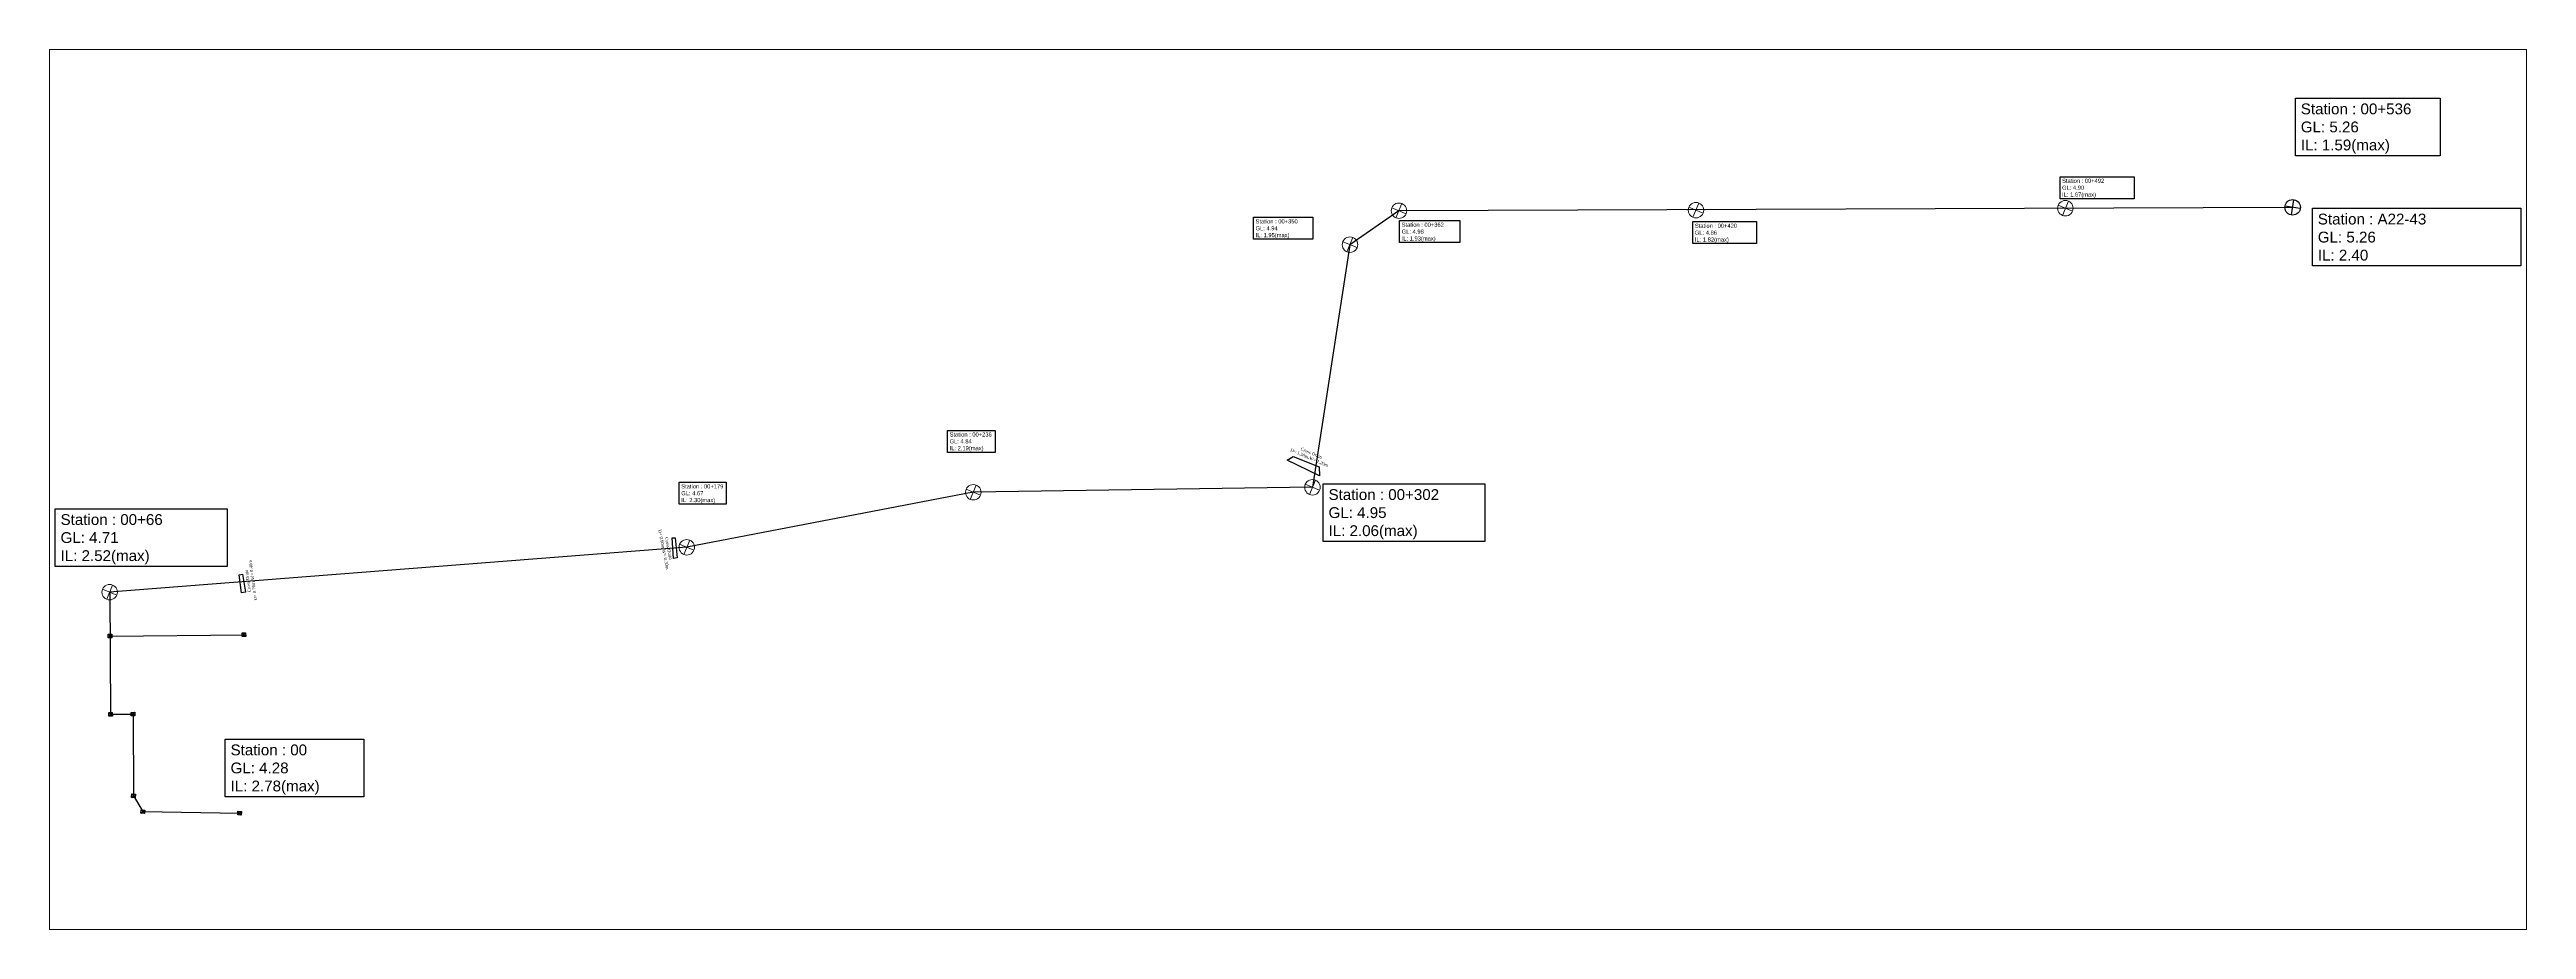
# Paper-space layout 'Layout1' of a CAD drawing. Header units: metres. Extents: x -11 to 54.2, y -8.8 to 14.3.
# The model-space entities are those that its viewports show. They can reach past a viewport. Long polylines and large blocks are cut down to what shows.
import ezdxf

# ---------------------------------------------------------------- set-up
doc = ezdxf.new("R2010")
doc.units = ezdxf.units.M
doc.header["$MEASUREMENT"] = 0
for name, color, linetype, lineweight in [('401. 225mm Sewer Line', 7, 'Continuous', 40), ('Cross Drain Text', 12, 'Continuous', 15), ('Manhole Proposed', 6, 'Continuous', 20), ('Y. 200mm HDPE PIPE', 34, 'Continuous', 25)]:
    doc.layers.add(name, color=color, linetype=linetype, lineweight=lineweight)
doc.layers.add('Cros Drain', color=172, linetype='Continuous')
doc.layers.add('SWPA01000JCJ', color=7, linetype='Continuous')
doc.styles.add('Previous Topo Survey Data _03.15.22$0$Standard', font='times.ttf')
doc.styles.get("Standard").update_dxf_attribs({"font": 'arial.ttf'})

# ---------------------------------------------------------------- blocks, each defined once
blk = doc.blocks.new('psjd')
for p, q in [((-1.5, 0), (1.5, 0)), ((0, -1.5), (0, 1.5))]:
    blk.add_line(p, q)
blk.add_circle((0, 0), 1.5)
at = {"flags": 1}
for tag, p in [('SX1', (-0.21, 0.73)), ('SX2', (-0.21, -0.74))]:
    blk.add_attdef(tag, p, '', height=0.1, dxfattribs=at)
blk = doc.blocks.new('man-pro')
for p, q in [((1.5, -0.01), (-1.5, 0.01)), ((-0.01, -1.5), (0.01, 1.5))]:
    blk.add_line(p, q)
blk.add_circle((0, 0), 1.5)

msp = doc.modelspace()

# ---------------------------------------------------------------- linework, layer by layer
at = {"linetype": 'Continuous', "lineweight": 25}
for p, q in [((376790.06, 2470250.19), (376790.77, 2470249.5)), ((376790.07, 2470249.49), (376790.76, 2470250.2)), ((376816.01, 2470250.45), (376816.72, 2470249.76)), ((376816.02, 2470249.75), (376816.71, 2470250.46)), ((376790.15, 2470235.02), (376790.86, 2470234.33)), ((376790.16, 2470234.32), (376790.85, 2470235.03)), ((376794.51, 2470235.04), (376795.22, 2470234.35)), ((376794.52, 2470234.34), (376795.21, 2470235.05)), ((376794.56, 2470218.51), (376795.32, 2470219.15)), ((376794.62, 2470219.21), (376795.26, 2470218.45)), ((376796.44, 2470216.16), (376797.08, 2470215.4)), ((376796.38, 2470215.46), (376797.14, 2470216.1)), ((376815.16, 2470215.19), (376815.92, 2470215.82)), ((376815.22, 2470215.88), (376815.86, 2470215.13))]:
    msp.add_line(p, q, dxfattribs=at)
for points in [[(376790.07, 2470249.49), (376790.06, 2470250.19), (376790.76, 2470250.2), (376790.77, 2470249.5)], [(376816.02, 2470249.75), (376816.01, 2470250.45), (376816.71, 2470250.46), (376816.72, 2470249.76)], [(376790.16, 2470234.32), (376790.15, 2470235.02), (376790.85, 2470235.03), (376790.86, 2470234.33)], [(376794.52, 2470234.34), (376794.51, 2470235.04), (376795.21, 2470235.05), (376795.22, 2470234.35)], [(376794.56, 2470218.51), (376794.62, 2470219.21), (376795.32, 2470219.15), (376795.26, 2470218.45)], [(376796.38, 2470215.46), (376796.44, 2470216.16), (376797.14, 2470216.1), (376797.08, 2470215.4)], [(376815.16, 2470215.19), (376815.22, 2470215.88), (376815.92, 2470215.82), (376815.86, 2470215.13)]]:
    msp.add_lwpolyline(points, close=True, dxfattribs=at)
at = {"layer": '401. 225mm Sewer Line', "color": 2, "lineweight": 30, "ltscale": 50, "flags": 128}
msp.add_lwpolyline([(377213.71, 2470333.01), (377040.39, 2470332.35), (377030.88, 2470325.77), (377023.61, 2470278.7), (376957.83, 2470277.74), (376902.26, 2470267.06), (376790.29, 2470258.38)], dxfattribs=at)
at = {"layer": 'Cros Drain'}
for points in [[(377019.89, 2470284.7), (377024.9, 2470282.68), (377024.97, 2470280.93), (377018.71, 2470283.98)], [(376899.43, 2470268.87), (376900, 2470268.93), (376900.39, 2470265.01), (376899.71, 2470264.91)], [(376815.44, 2470261.72), (376816.11, 2470261.85), (376816.68, 2470258.34), (376815.92, 2470258.21)]]:
    msp.add_lwpolyline(points, close=True, dxfattribs=at)
at = {"layer": 'Y. 200mm HDPE PIPE', "lineweight": 25}
for p, q in [((376790.41, 2470249.85), (376816.36, 2470250.11)), ((376796.76, 2470215.78), (376815.54, 2470215.51))]:
    msp.add_line(p, q, dxfattribs=at)
at = {"layer": 'Y. 200mm HDPE PIPE'}
msp.add_line((376790.16, 2470234.67), (376790.16, 2470234.67), dxfattribs=at)
at = {"layer": 'Y. 200mm HDPE PIPE', "lineweight": 25, "flags": 128}
msp.add_lwpolyline([(376790.36, 2470258.39), (376790.51, 2470234.67), (376794.87, 2470234.67), (376794.94, 2470218.83), (376796.76, 2470215.78)], dxfattribs=at)

# ---------------------------------------------------------------- block references
at = {"layer": 'Manhole Proposed', "rotation": 337.6945393074099}
for p in [(377040.39, 2470332.35), (377097.99, 2470332.46, 14.86), (377169.64, 2470332.84), (377030.88, 2470325.77), (376957.83, 2470277.74), (377023.61, 2470278.7), (376902.26, 2470267.06), (376790.33, 2470258.36)]:
    msp.add_blockref('man-pro', p, dxfattribs=at)
at = {"layer": 'SWPA01000JCJ', "color": 3, "linetype": 'Continuous', "rotation": 81.17462524255185}
msp.add_blockref('psjd', (377213.71, 2470333.01), dxfattribs=at)

# ---------------------------------------------------------------- texts
at = {"color": 5, "attachment_point": 1, "bg_fill": 16, "box_fill_scale": 1.5, "bg_fill_color": 254, "bg_fill_transparency": 0}
for s, width, insert, char_height in [('Station : 00+536\\PGL: 5.26\\PIL: 1.59(max)', 25.995, (377215.3, 2470353.16), 2.1), ('Station : 00+492\\PGL: 4.90\\PIL: 1.67(max)', 13.5979, (377169, 2470338.56), 0.8), ('Station : 00+350\\PGL: 4.94\\PIL: 1.95(max)', 10.6875, (377012.58, 2470330.69), 0.8), ('Station : 00+362\\PGL: 4.98\\PIL: 1.93(max)', 10.8628, (377040.92, 2470330.04), 0.8), ('Station : 00+420\\PGL: 4.86\\PIL: 1.82(max)', 11.5387, (377097.78, 2470329.84), 0.8), ('Station : 00+236\\PGL: 4.84\\PIL: 2.19(max)', 8.4214, (376953.24, 2470289.35), 0.8), ('Station : 00+179\\PGL: 4.67\\PIL: 2.30(max)', 8.3388, (376901.19, 2470279.29), 0.8), ('Station : 00+302\\PGL: 4.95\\PIL: 2.06(max)', 29.2776, (377026.73, 2470278.34), 2.1), ('Station : 00+66\\PGL: 4.71\\PIL: 2.52(max)', 31.2917, (376780.81, 2470273.5), 2.1), ('Station : 00\\PGL: 4.28\\PIL: 2.78(max)', 24.7818, (376813.78, 2470228.81), 2.1)]:
    msp.add_mtext_dynamic_manual_height_columns(s, width=width, gutter_width=1, heights=[0], dxfattribs=dict(at, insert=insert, char_height=char_height))
at = {"color": 1, "insert": (377218.6, 2470331.79), "char_height": 2.1, "attachment_point": 1, "bg_fill": 16, "box_fill_scale": 1.5, "bg_fill_color": 254, "bg_fill_transparency": 0}
msp.add_mtext_dynamic_manual_height_columns('Station : A22-43\\PGL: 5.26\\PIL: 2.40', width=38.3279, gutter_width=1, heights=[0], dxfattribs=at)
at = {"layer": 'Cross Drain Text', "color": 0, "transparency": 33554684, "char_height": 0.6, "width": 8.3319, "attachment_point": 2, "style": 'Previous Topo Survey Data _03.15.22$0$Standard'}
for s, insert, rotation in [('Cross Drain \\PD= 1.50m,W= 1.20m', (377023.53, 2470285.64), 336.6418), ('Cross Drain \\PD= 0.90m,W= 0.30m', (376899.05, 2470266.91), 281.4292), ('Cross Drain \\PD= 0.70m,W= 0.40m', (376816.82, 2470260.49, -5.13), 97.7316)]:
    msp.add_mtext(s, dxfattribs=dict(at, insert=insert, rotation=rotation))

psp = doc.layouts.get("Layout1")

# ---------------------------------------------------------------- viewports
at = {"layer": '0'}
psp.add_viewport(center=(21.625, 2.74), size=(65.193, 23.16532), view_center_point=(377018.867, 2470278.277), view_height=170.70132, dxfattribs=at)

doc.saveas('drawing.dxf')
